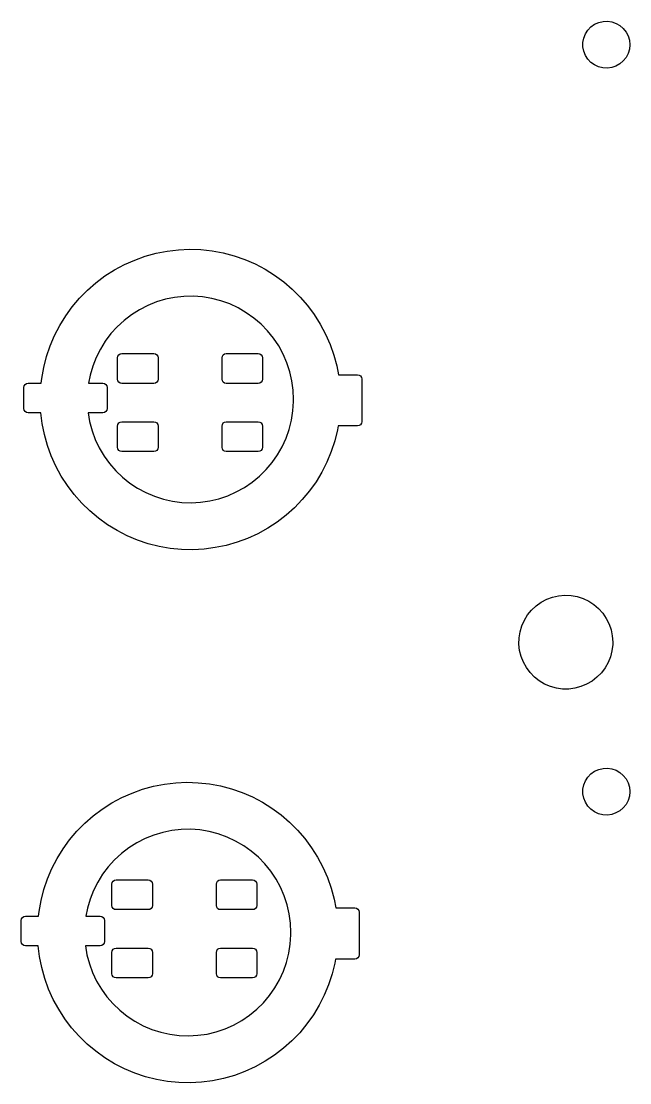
# Model space of a CAD drawing. Extents: x 10 to 584, y -410 to -10.
# Drawn here: x 161.07 to 189.61, y -215.57 to -165.82 of the extents above; entities that cross this region are included whole.
import ezdxf

# ---------------------------------------------------------------- set-up
doc = ezdxf.new("R2010")
doc.units = 0
doc.layers.add('BLACK', color=7, linetype='CONTINUOUS')

msp = doc.modelspace()

# ---------------------------------------------------------------- linework, layer by layer
at = {"layer": 'BLACK', "linetype": 'CONTINUOUS'}
for p, q in [((187.644, -166.241), (187.788, -166.09)), ((187.788, -166.09), (187.959, -165.969)), ((187.959, -165.969), (188.149, -165.883)), ((188.149, -165.883), (188.352, -165.834)), ((188.352, -165.834), (188.561, -165.824)), ((188.561, -165.824), (188.768, -165.854)), ((188.768, -165.854), (188.965, -165.923)), ((188.965, -165.923), (189.146, -166.027)), ((189.146, -166.027), (189.304, -166.164)), ((187.412, -166.815), (187.452, -166.61)), ((187.452, -166.61), (187.531, -166.417)), ((187.531, -166.417), (187.644, -166.241)), ((189.304, -166.164), (189.433, -166.329)), ((189.433, -166.329), (189.529, -166.514)), ((189.529, -166.514), (189.587, -166.715)), ((187.412, -167.024), (187.412, -166.815)), ((187.451, -167.23), (187.412, -167.024)), ((189.586, -167.136), (189.526, -167.337)), ((189.607, -166.929), (189.586, -167.136)), ((189.587, -166.715), (189.607, -166.923)), ((189.607, -166.923), (189.607, -166.929)), ((187.528, -167.424), (187.451, -167.23)), ((187.64, -167.6), (187.528, -167.424)), ((187.784, -167.752), (187.64, -167.6)), ((189.43, -167.522), (189.3, -167.686)), ((189.526, -167.337), (189.43, -167.522)), ((187.954, -167.874), (187.784, -167.752)), ((188.144, -167.961), (187.954, -167.874)), ((188.347, -168.011), (188.144, -167.961)), ((188.555, -168.022), (188.347, -168.011)), ((188.762, -167.993), (188.555, -168.022)), ((188.96, -167.925), (188.762, -167.993)), ((189.141, -167.822), (188.96, -167.925)), ((189.3, -167.686), (189.141, -167.822)), ((167.915, -176.594), (168.44, -176.532)), ((168.44, -176.532), (168.968, -176.509)), ((168.968, -176.509), (169.496, -176.526)), ((169.496, -176.526), (170.021, -176.583)), ((170.021, -176.583), (170.54, -176.679)), ((165.907, -177.227), (166.39, -177.013)), ((166.39, -177.013), (166.888, -176.835)), ((166.888, -176.835), (167.397, -176.695)), ((167.397, -176.695), (167.915, -176.594)), ((170.54, -176.679), (171.051, -176.813)), ((171.051, -176.813), (171.55, -176.986)), ((171.55, -176.986), (172.035, -177.195)), ((164.997, -177.761), (165.442, -177.477)), ((165.442, -177.477), (165.907, -177.227)), ((172.035, -177.195), (172.503, -177.44)), ((172.503, -177.44), (172.951, -177.72)), ((164.177, -178.425), (164.574, -178.078)), ((164.574, -178.078), (164.997, -177.761)), ((172.951, -177.72), (173.377, -178.032)), ((173.377, -178.032), (173.779, -178.375)), ((163.806, -178.802), (164.177, -178.425)), ((173.779, -178.375), (174.153, -178.748)), ((163.465, -179.205), (163.806, -178.802)), ((167.413, -178.978), (167.005, -179.141)), ((167.834, -178.853), (167.413, -178.978)), ((168.264, -178.766), (167.834, -178.853)), ((168.701, -178.719), (168.264, -178.766)), ((169.14, -178.711), (168.701, -178.719)), ((169.578, -178.743), (169.14, -178.711)), ((170.011, -178.815), (169.578, -178.743)), ((170.436, -178.926), (170.011, -178.815)), ((170.849, -179.074), (170.436, -178.926)), ((171.247, -179.26), (170.849, -179.074)), ((174.153, -178.748), (174.498, -179.147)), ((163.155, -179.633), (163.465, -179.205)), ((166.242, -179.575), (165.894, -179.841)), ((166.614, -179.341), (166.242, -179.575)), ((167.005, -179.141), (166.614, -179.341)), ((171.626, -179.481), (171.247, -179.26)), ((171.984, -179.735), (171.626, -179.481)), ((174.498, -179.147), (174.813, -179.572)), ((174.813, -179.572), (175.095, -180.018)), ((162.877, -180.082), (163.155, -179.633)), ((165.894, -179.841), (165.57, -180.139)), ((172.318, -180.021), (171.984, -179.735)), ((172.624, -180.336), (172.318, -180.021)), ((175.095, -180.018), (175.342, -180.485)), ((162.428, -181.037), (162.635, -180.551)), ((162.635, -180.551), (162.877, -180.082)), ((165.275, -180.464), (165.011, -180.815)), ((165.57, -180.139), (165.275, -180.464)), ((172.9, -180.677), (172.624, -180.336)), ((175.342, -180.485), (175.554, -180.969)), ((162.258, -181.538), (162.428, -181.037)), ((165.011, -180.815), (164.78, -181.188)), ((173.144, -181.042), (172.9, -180.677)), ((173.354, -181.427), (173.144, -181.042)), ((175.554, -180.969), (175.729, -181.467)), ((162.126, -182.049), (162.258, -181.538)), ((164.78, -181.188), (164.583, -181.58)), ((165.586, -181.593), (165.601, -181.516)), ((165.601, -181.516), (165.645, -181.451)), ((165.645, -181.451), (165.71, -181.408)), ((165.71, -181.408), (165.786, -181.393)), ((165.786, -181.393), (167.286, -181.393)), ((167.286, -181.393), (167.363, -181.408)), ((167.363, -181.408), (167.428, -181.451)), ((167.428, -181.451), (167.471, -181.516)), ((167.471, -181.516), (167.486, -181.593)), ((170.486, -181.593), (170.501, -181.516)), ((170.501, -181.516), (170.545, -181.451)), ((170.545, -181.451), (170.61, -181.408)), ((170.61, -181.408), (170.686, -181.393)), ((170.686, -181.393), (172.186, -181.393)), ((172.186, -181.393), (172.263, -181.408)), ((172.263, -181.408), (172.328, -181.451)), ((172.328, -181.451), (172.371, -181.516)), ((172.371, -181.516), (172.386, -181.593)), ((173.529, -181.83), (173.354, -181.427)), ((175.729, -181.467), (175.867, -181.977)), ((162.033, -182.569), (162.126, -182.049)), ((164.423, -181.989), (164.301, -182.411)), ((164.583, -181.58), (164.423, -181.989)), ((165.586, -182.593), (165.586, -181.593)), ((167.486, -181.593), (167.486, -182.593)), ((170.486, -182.593), (170.486, -181.593)), ((172.386, -181.593), (172.386, -182.593)), ((173.666, -182.247), (173.529, -181.83)), ((175.867, -181.977), (175.945, -182.389)), ((164.301, -182.411), (164.228, -182.784)), ((173.765, -182.675), (173.666, -182.247)), ((175.945, -182.389), (176.844, -182.389)), ((176.844, -182.389), (176.921, -182.404)), ((176.921, -182.404), (176.986, -182.447)), ((176.986, -182.447), (177.029, -182.512)), ((177.029, -182.512), (177.044, -182.589)), ((161.194, -182.984), (161.209, -182.907)), ((161.194, -183.973), (161.194, -182.984)), ((161.209, -182.907), (161.253, -182.842)), ((161.253, -182.842), (161.318, -182.799)), ((161.318, -182.799), (161.394, -182.784)), ((161.394, -182.784), (162.011, -182.784)), ((162.011, -182.784), (162.033, -182.569)), ((164.228, -182.784), (164.894, -182.784)), ((164.894, -182.784), (164.971, -182.799)), ((164.971, -182.799), (165.036, -182.842)), ((165.036, -182.842), (165.079, -182.907)), ((165.079, -182.907), (165.094, -182.984)), ((165.094, -182.984), (165.094, -183.973)), ((165.601, -182.669), (165.586, -182.593)), ((165.645, -182.734), (165.601, -182.669)), ((165.71, -182.778), (165.645, -182.734)), ((165.786, -182.793), (165.71, -182.778)), ((167.286, -182.793), (165.786, -182.793)), ((167.363, -182.778), (167.286, -182.793)), ((167.428, -182.734), (167.363, -182.778)), ((167.471, -182.669), (167.428, -182.734)), ((167.486, -182.593), (167.471, -182.669)), ((170.501, -182.669), (170.486, -182.593)), ((170.545, -182.734), (170.501, -182.669)), ((170.61, -182.778), (170.545, -182.734)), ((170.686, -182.793), (170.61, -182.778)), ((172.186, -182.793), (170.686, -182.793)), ((172.263, -182.778), (172.186, -182.793)), ((172.328, -182.734), (172.263, -182.778)), ((172.371, -182.669), (172.328, -182.734)), ((172.386, -182.593), (172.371, -182.669)), ((173.824, -183.11), (173.765, -182.675)), ((177.044, -182.589), (177.044, -184.589)), ((173.844, -183.549), (173.824, -183.11)), ((173.843, -183.65), (173.844, -183.549)), ((161.209, -184.05), (161.194, -183.973)), ((161.253, -184.115), (161.209, -184.05)), ((165.079, -184.05), (165.036, -184.115)), ((165.094, -183.973), (165.079, -184.05)), ((173.814, -184.088), (173.843, -183.65)), ((161.318, -184.158), (161.253, -184.115)), ((161.394, -184.173), (161.318, -184.158)), ((161.993, -184.173), (161.394, -184.173)), ((162.055, -184.674), (161.993, -184.173)), ((164.894, -184.173), (164.206, -184.173)), ((164.206, -184.173), (164.278, -184.588)), ((164.971, -184.158), (164.894, -184.173)), ((165.036, -184.115), (164.971, -184.158)), ((173.638, -184.948), (173.745, -184.522)), ((173.745, -184.522), (173.814, -184.088)), ((162.159, -185.192), (162.055, -184.674)), ((164.278, -184.588), (164.391, -185.012)), ((164.391, -185.012), (164.543, -185.424)), ((165.586, -184.793), (165.601, -184.716)), ((165.586, -185.793), (165.586, -184.793)), ((165.601, -184.716), (165.645, -184.651)), ((165.645, -184.651), (165.71, -184.608)), ((165.71, -184.608), (165.786, -184.593)), ((165.786, -184.593), (167.286, -184.593)), ((167.286, -184.593), (167.363, -184.608)), ((167.363, -184.608), (167.428, -184.651)), ((167.428, -184.651), (167.471, -184.716)), ((167.471, -184.716), (167.486, -184.793)), ((167.486, -184.793), (167.486, -185.793)), ((170.486, -184.793), (170.501, -184.716)), ((170.486, -185.793), (170.486, -184.793)), ((170.501, -184.716), (170.545, -184.651)), ((170.545, -184.651), (170.61, -184.608)), ((170.61, -184.608), (170.686, -184.593)), ((170.686, -184.593), (172.186, -184.593)), ((172.186, -184.593), (172.263, -184.608)), ((172.263, -184.608), (172.328, -184.651)), ((172.328, -184.651), (172.371, -184.716)), ((172.371, -184.716), (172.386, -184.793)), ((172.386, -184.793), (172.386, -185.793)), ((173.492, -185.362), (173.638, -184.948)), ((175.898, -184.976), (175.771, -185.489)), ((175.929, -184.789), (175.898, -184.976)), ((176.844, -184.789), (175.929, -184.789)), ((176.921, -184.774), (176.844, -184.789)), ((176.986, -184.73), (176.921, -184.774)), ((177.029, -184.665), (176.986, -184.73)), ((177.044, -184.589), (177.029, -184.665)), ((162.302, -185.701), (162.159, -185.192)), ((164.543, -185.424), (164.731, -185.821)), ((173.309, -185.761), (173.492, -185.362)), ((175.771, -185.489), (175.607, -185.991)), ((162.482, -186.197), (162.302, -185.701)), ((164.731, -185.821), (164.955, -186.199)), ((165.601, -185.869), (165.586, -185.793)), ((165.645, -185.934), (165.601, -185.869)), ((165.71, -185.978), (165.645, -185.934)), ((165.786, -185.993), (165.71, -185.978)), ((167.286, -185.993), (165.786, -185.993)), ((167.363, -185.978), (167.286, -185.993)), ((167.428, -185.934), (167.363, -185.978)), ((167.471, -185.869), (167.428, -185.934)), ((167.486, -185.793), (167.471, -185.869)), ((170.501, -185.869), (170.486, -185.793)), ((170.545, -185.934), (170.501, -185.869)), ((170.61, -185.978), (170.545, -185.934)), ((170.686, -185.993), (170.61, -185.978)), ((172.186, -185.993), (170.686, -185.993)), ((172.263, -185.978), (172.186, -185.993)), ((172.328, -185.934), (172.263, -185.978)), ((172.371, -185.869), (172.328, -185.934)), ((172.386, -185.793), (172.371, -185.869)), ((173.091, -186.142), (173.309, -185.761)), ((175.607, -185.991), (175.405, -186.479)), ((162.699, -186.679), (162.482, -186.197)), ((164.955, -186.199), (165.212, -186.555)), ((172.556, -186.837), (172.839, -186.502)), ((172.839, -186.502), (173.091, -186.142)), ((175.405, -186.479), (175.168, -186.951)), ((162.951, -187.143), (162.699, -186.679)), ((165.212, -186.555), (165.5, -186.886)), ((165.5, -186.886), (165.817, -187.19)), ((172.243, -187.145), (172.556, -186.837)), ((175.168, -186.951), (174.895, -187.403)), ((163.238, -187.587), (162.951, -187.143)), ((165.817, -187.19), (166.16, -187.464)), ((166.16, -187.464), (166.526, -187.706)), ((171.54, -187.671), (171.904, -187.424)), ((171.904, -187.424), (172.243, -187.145)), ((174.895, -187.403), (174.589, -187.834)), ((163.557, -188.008), (163.238, -187.587)), ((163.907, -188.404), (163.557, -188.008)), ((166.526, -187.706), (166.913, -187.913)), ((166.913, -187.913), (167.318, -188.085)), ((170.755, -188.061), (171.156, -187.884)), ((171.156, -187.884), (171.54, -187.671)), ((174.589, -187.834), (174.252, -188.241)), ((164.285, -188.772), (163.907, -188.404)), ((167.318, -188.085), (167.736, -188.219)), ((167.736, -188.219), (168.164, -188.315)), ((168.164, -188.315), (168.6, -188.372)), ((168.6, -188.372), (169.038, -188.388)), ((169.038, -188.388), (169.477, -188.365)), ((169.477, -188.365), (169.911, -188.303)), ((169.911, -188.303), (170.339, -188.201)), ((170.339, -188.201), (170.755, -188.061)), ((174.252, -188.241), (173.886, -188.621)), ((164.69, -189.111), (164.285, -188.772)), ((173.492, -188.973), (173.072, -189.294)), ((173.886, -188.621), (173.492, -188.973)), ((165.119, -189.419), (164.69, -189.111)), ((165.57, -189.694), (165.119, -189.419)), ((173.072, -189.294), (172.63, -189.583)), ((166.041, -189.934), (165.57, -189.694)), ((166.528, -190.138), (166.041, -189.934)), ((172.168, -189.838), (171.687, -190.057)), ((172.63, -189.583), (172.168, -189.838)), ((167.029, -190.306), (166.528, -190.138)), ((167.541, -190.435), (167.029, -190.306)), ((168.061, -190.525), (167.541, -190.435)), ((170.166, -190.492), (169.643, -190.56)), ((170.684, -190.385), (170.166, -190.492)), ((171.192, -190.24), (170.684, -190.385)), ((171.687, -190.057), (171.192, -190.24)), ((168.587, -190.576), (168.061, -190.525)), ((169.115, -190.588), (168.587, -190.576)), ((169.643, -190.56), (169.115, -190.588)), ((185.454, -193.049), (185.712, -192.913)), ((185.712, -192.913), (185.986, -192.812)), ((185.986, -192.812), (186.271, -192.749)), ((186.271, -192.749), (186.561, -192.723)), ((186.561, -192.723), (186.852, -192.737)), ((186.852, -192.737), (187.139, -192.788)), ((187.139, -192.788), (187.417, -192.877)), ((187.417, -192.877), (187.68, -193.002)), ((187.68, -193.002), (187.925, -193.161)), ((184.818, -193.642), (185.003, -193.417)), ((185.003, -193.417), (185.217, -193.218)), ((185.217, -193.218), (185.454, -193.049)), ((187.925, -193.161), (188.146, -193.351)), ((188.146, -193.351), (188.341, -193.568)), ((184.545, -194.156), (184.665, -193.89)), ((184.665, -193.89), (184.818, -193.642)), ((188.341, -193.568), (188.505, -193.81)), ((188.505, -193.81), (188.635, -194.07)), ((184.416, -194.723), (184.462, -194.435)), ((184.462, -194.435), (184.545, -194.156)), ((188.635, -194.07), (188.73, -194.346)), ((188.73, -194.346), (188.788, -194.632)), ((184.409, -195.015), (184.416, -194.723)), ((188.788, -194.632), (188.807, -194.923)), ((188.807, -194.923), (188.805, -195.03)), ((184.441, -195.305), (184.409, -195.015)), ((184.51, -195.588), (184.441, -195.305)), ((188.771, -195.32), (188.7, -195.603)), ((188.805, -195.03), (188.771, -195.32)), ((184.617, -195.86), (184.51, -195.588)), ((184.758, -196.115), (184.617, -195.86)), ((188.591, -195.873), (188.448, -196.127)), ((188.7, -195.603), (188.591, -195.873)), ((184.932, -196.349), (184.758, -196.115)), ((185.135, -196.558), (184.932, -196.349)), ((188.273, -196.36), (188.068, -196.568)), ((188.448, -196.127), (188.273, -196.36)), ((185.364, -196.738), (185.135, -196.558)), ((185.615, -196.886), (185.364, -196.738)), ((185.884, -197), (185.615, -196.886)), ((187.585, -196.893), (187.316, -197.005)), ((187.837, -196.747), (187.585, -196.893)), ((188.068, -196.568), (187.837, -196.747)), ((186.165, -197.078), (185.884, -197)), ((186.454, -197.117), (186.165, -197.078)), ((186.745, -197.118), (186.454, -197.117)), ((187.035, -197.081), (186.745, -197.118)), ((187.316, -197.005), (187.035, -197.081)), ((187.959, -200.969), (188.149, -200.883)), ((188.149, -200.883), (188.352, -200.834)), ((188.352, -200.834), (188.561, -200.824)), ((188.561, -200.824), (188.768, -200.854)), ((188.768, -200.854), (188.965, -200.923)), ((188.965, -200.923), (189.146, -201.027)), ((187.452, -201.61), (187.531, -201.417)), ((187.531, -201.417), (187.644, -201.241)), ((187.644, -201.241), (187.788, -201.09)), ((187.788, -201.09), (187.959, -200.969)), ((189.146, -201.027), (189.304, -201.164)), ((189.304, -201.164), (189.433, -201.329)), ((189.433, -201.329), (189.529, -201.514)), ((166.266, -201.993), (166.763, -201.815)), ((166.763, -201.815), (167.272, -201.675)), ((167.272, -201.675), (167.791, -201.574)), ((167.791, -201.574), (168.315, -201.512)), ((168.315, -201.512), (168.843, -201.489)), ((168.843, -201.489), (169.371, -201.506)), ((169.371, -201.506), (169.896, -201.563)), ((169.896, -201.563), (170.416, -201.659)), ((170.416, -201.659), (170.926, -201.793)), ((170.926, -201.793), (171.426, -201.966)), ((187.412, -201.815), (187.452, -201.61)), ((187.412, -202.024), (187.412, -201.815)), ((189.529, -201.514), (189.587, -201.715)), ((189.607, -201.929), (189.586, -202.136)), ((189.587, -201.715), (189.607, -201.923)), ((189.607, -201.923), (189.607, -201.929)), ((164.872, -202.741), (165.318, -202.457)), ((165.318, -202.457), (165.783, -202.207)), ((165.783, -202.207), (166.266, -201.993)), ((171.426, -201.966), (171.911, -202.175)), ((171.911, -202.175), (172.379, -202.42)), ((172.379, -202.42), (172.827, -202.7)), ((187.451, -202.23), (187.412, -202.024)), ((187.528, -202.424), (187.451, -202.23)), ((187.64, -202.6), (187.528, -202.424)), ((189.526, -202.337), (189.43, -202.522)), ((189.586, -202.136), (189.526, -202.337)), ((164.45, -203.058), (164.872, -202.741)), ((172.827, -202.7), (173.253, -203.012)), ((187.784, -202.752), (187.64, -202.6)), ((187.954, -202.874), (187.784, -202.752)), ((188.144, -202.961), (187.954, -202.874)), ((188.96, -202.925), (188.762, -202.993)), ((189.141, -202.822), (188.96, -202.925)), ((189.3, -202.686), (189.141, -202.822)), ((189.43, -202.522), (189.3, -202.686)), ((163.681, -203.782), (164.052, -203.405)), ((164.052, -203.405), (164.45, -203.058)), ((173.253, -203.012), (173.654, -203.355)), ((173.654, -203.355), (174.028, -203.728)), ((188.347, -203.011), (188.144, -202.961)), ((188.555, -203.022), (188.347, -203.011)), ((188.762, -202.993), (188.555, -203.022)), ((163.34, -204.185), (163.681, -203.782)), ((167.709, -203.833), (167.288, -203.958)), ((168.14, -203.746), (167.709, -203.833)), ((168.576, -203.699), (168.14, -203.746)), ((169.015, -203.691), (168.576, -203.699)), ((169.453, -203.723), (169.015, -203.691)), ((169.886, -203.795), (169.453, -203.723)), ((170.311, -203.906), (169.886, -203.795)), ((170.724, -204.054), (170.311, -203.906)), ((174.028, -203.728), (174.374, -204.127)), ((163.03, -204.613), (163.34, -204.185)), ((166.489, -204.321), (166.118, -204.555)), ((166.881, -204.121), (166.489, -204.321)), ((167.288, -203.958), (166.881, -204.121)), ((171.122, -204.24), (170.724, -204.054)), ((171.502, -204.461), (171.122, -204.24)), ((174.374, -204.127), (174.689, -204.552)), ((162.753, -205.062), (163.03, -204.613)), ((165.769, -204.821), (165.446, -205.119)), ((166.118, -204.555), (165.769, -204.821)), ((171.86, -204.715), (171.502, -204.461)), ((172.193, -205.001), (171.86, -204.715)), ((174.689, -204.552), (174.97, -204.998)), ((162.51, -205.531), (162.753, -205.062)), ((165.446, -205.119), (165.151, -205.444)), ((172.499, -205.316), (172.193, -205.001)), ((172.775, -205.657), (172.499, -205.316)), ((174.97, -204.998), (175.218, -205.465)), ((162.303, -206.017), (162.51, -205.531)), ((164.887, -205.795), (164.655, -206.168)), ((165.151, -205.444), (164.887, -205.795)), ((173.02, -206.022), (172.775, -205.657)), ((175.218, -205.465), (175.43, -205.949)), ((162.134, -206.518), (162.303, -206.017)), ((164.655, -206.168), (164.459, -206.56)), ((165.321, -206.256), (165.336, -206.179)), ((165.321, -207.256), (165.321, -206.256)), ((165.336, -206.179), (165.379, -206.115)), ((165.379, -206.115), (165.444, -206.071)), ((165.444, -206.071), (165.521, -206.056)), ((165.521, -206.056), (167.021, -206.056)), ((167.021, -206.056), (167.097, -206.071)), ((167.097, -206.071), (167.162, -206.115)), ((167.162, -206.115), (167.205, -206.179)), ((167.205, -206.179), (167.221, -206.256)), ((167.221, -206.256), (167.221, -207.256)), ((170.221, -206.256), (170.236, -206.179)), ((170.221, -207.256), (170.221, -206.256)), ((170.236, -206.179), (170.279, -206.115)), ((170.279, -206.115), (170.344, -206.071)), ((170.344, -206.071), (170.421, -206.056)), ((170.421, -206.056), (171.921, -206.056)), ((171.921, -206.056), (171.997, -206.071)), ((171.997, -206.071), (172.062, -206.115)), ((172.062, -206.115), (172.105, -206.179)), ((172.105, -206.179), (172.121, -206.256)), ((172.121, -206.256), (172.121, -207.256)), ((173.23, -206.407), (173.02, -206.022)), ((173.404, -206.81), (173.23, -206.407)), ((175.43, -205.949), (175.605, -206.447)), ((162.002, -207.029), (162.134, -206.518)), ((164.459, -206.56), (164.298, -206.969)), ((173.541, -207.227), (173.404, -206.81)), ((175.605, -206.447), (175.742, -206.957)), ((161.909, -207.549), (162.002, -207.029)), ((164.176, -207.391), (164.103, -207.764)), ((164.298, -206.969), (164.176, -207.391)), ((165.336, -207.333), (165.321, -207.256)), ((165.379, -207.397), (165.336, -207.333)), ((165.444, -207.441), (165.379, -207.397)), ((167.162, -207.397), (167.097, -207.441)), ((167.205, -207.333), (167.162, -207.397)), ((167.221, -207.256), (167.205, -207.333)), ((170.236, -207.333), (170.221, -207.256)), ((170.279, -207.397), (170.236, -207.333)), ((170.344, -207.441), (170.279, -207.397)), ((172.062, -207.397), (171.997, -207.441)), ((172.105, -207.333), (172.062, -207.397)), ((172.121, -207.256), (172.105, -207.333)), ((173.64, -207.655), (173.541, -207.227)), ((175.742, -206.957), (175.82, -207.369)), ((175.82, -207.369), (176.72, -207.369)), ((176.72, -207.369), (176.796, -207.384)), ((176.796, -207.384), (176.861, -207.427)), ((176.861, -207.427), (176.904, -207.492)), ((161.07, -207.964), (161.085, -207.887)), ((161.085, -207.887), (161.128, -207.822)), ((161.128, -207.822), (161.193, -207.779)), ((161.193, -207.779), (161.27, -207.764)), ((161.27, -207.764), (161.887, -207.764)), ((161.887, -207.764), (161.909, -207.549)), ((164.103, -207.764), (164.77, -207.764)), ((164.77, -207.764), (164.846, -207.779)), ((164.846, -207.779), (164.911, -207.822)), ((164.911, -207.822), (164.954, -207.887)), ((164.954, -207.887), (164.97, -207.964)), ((165.521, -207.456), (165.444, -207.441)), ((167.021, -207.456), (165.521, -207.456)), ((167.097, -207.441), (167.021, -207.456)), ((170.421, -207.456), (170.344, -207.441)), ((171.921, -207.456), (170.421, -207.456)), ((171.997, -207.441), (171.921, -207.456)), ((173.7, -208.09), (173.64, -207.655)), ((176.904, -207.492), (176.92, -207.569)), ((176.92, -207.569), (176.92, -209.569)), ((161.07, -208.953), (161.07, -207.964)), ((164.97, -207.964), (164.97, -208.953)), ((173.72, -208.529), (173.7, -208.09)), ((173.689, -209.068), (173.719, -208.63)), ((173.719, -208.63), (173.72, -208.529)), ((161.085, -209.03), (161.07, -208.953)), ((161.128, -209.095), (161.085, -209.03)), ((161.193, -209.138), (161.128, -209.095)), ((161.27, -209.153), (161.193, -209.138)), ((161.869, -209.153), (161.27, -209.153)), ((161.931, -209.654), (161.869, -209.153)), ((164.77, -209.153), (164.081, -209.153)), ((164.081, -209.153), (164.153, -209.568)), ((164.846, -209.138), (164.77, -209.153)), ((164.911, -209.095), (164.846, -209.138)), ((164.954, -209.03), (164.911, -209.095)), ((164.97, -208.953), (164.954, -209.03)), ((165.321, -209.456), (165.336, -209.379)), ((165.336, -209.379), (165.379, -209.315)), ((165.379, -209.315), (165.444, -209.271)), ((165.444, -209.271), (165.521, -209.256)), ((165.521, -209.256), (167.021, -209.256)), ((167.021, -209.256), (167.097, -209.271)), ((167.097, -209.271), (167.162, -209.315)), ((167.162, -209.315), (167.205, -209.379)), ((167.205, -209.379), (167.221, -209.456)), ((170.221, -209.456), (170.236, -209.379)), ((170.236, -209.379), (170.279, -209.315)), ((170.279, -209.315), (170.344, -209.271)), ((170.344, -209.271), (170.421, -209.256)), ((170.421, -209.256), (171.921, -209.256)), ((171.921, -209.256), (171.997, -209.271)), ((171.997, -209.271), (172.062, -209.315)), ((172.062, -209.315), (172.105, -209.379)), ((172.105, -209.379), (172.121, -209.456)), ((173.621, -209.502), (173.689, -209.068)), ((162.035, -210.172), (161.931, -209.654)), ((164.153, -209.568), (164.267, -209.992)), ((165.321, -210.456), (165.321, -209.456)), ((167.221, -209.456), (167.221, -210.456)), ((170.221, -210.456), (170.221, -209.456)), ((172.121, -209.456), (172.121, -210.456)), ((173.513, -209.928), (173.621, -209.502)), ((175.805, -209.769), (175.773, -209.956)), ((176.72, -209.769), (175.805, -209.769)), ((176.796, -209.754), (176.72, -209.769)), ((176.861, -209.71), (176.796, -209.754)), ((176.904, -209.645), (176.861, -209.71)), ((176.92, -209.569), (176.904, -209.645)), ((162.177, -210.681), (162.035, -210.172)), ((164.267, -209.992), (164.418, -210.404)), ((164.418, -210.404), (164.607, -210.801)), ((173.184, -210.741), (173.367, -210.342)), ((173.367, -210.342), (173.513, -209.928)), ((175.773, -209.956), (175.647, -210.469)), ((162.357, -211.177), (162.177, -210.681)), ((164.607, -210.801), (164.83, -211.179)), ((165.336, -210.533), (165.321, -210.456)), ((165.379, -210.597), (165.336, -210.533)), ((165.444, -210.641), (165.379, -210.597)), ((165.521, -210.656), (165.444, -210.641)), ((167.021, -210.656), (165.521, -210.656)), ((167.097, -210.641), (167.021, -210.656)), ((167.162, -210.597), (167.097, -210.641)), ((167.205, -210.533), (167.162, -210.597)), ((167.221, -210.456), (167.205, -210.533)), ((170.236, -210.533), (170.221, -210.456)), ((170.279, -210.597), (170.236, -210.533)), ((170.344, -210.641), (170.279, -210.597)), ((170.421, -210.656), (170.344, -210.641)), ((171.921, -210.656), (170.421, -210.656)), ((171.997, -210.641), (171.921, -210.656)), ((172.062, -210.597), (171.997, -210.641)), ((172.105, -210.533), (172.062, -210.597)), ((172.121, -210.456), (172.105, -210.533)), ((172.966, -211.122), (173.184, -210.741)), ((175.647, -210.469), (175.482, -210.971)), ((162.574, -211.659), (162.357, -211.177)), ((164.83, -211.179), (165.087, -211.535)), ((172.714, -211.482), (172.966, -211.122)), ((175.482, -210.971), (175.281, -211.459)), ((162.827, -212.123), (162.574, -211.659)), ((165.087, -211.535), (165.375, -211.866)), ((165.375, -211.866), (165.692, -212.17)), ((172.118, -212.125), (172.431, -211.817)), ((172.431, -211.817), (172.714, -211.482)), ((175.281, -211.459), (175.043, -211.931)), ((163.113, -212.567), (162.827, -212.123)), ((165.692, -212.17), (166.035, -212.444)), ((171.416, -212.651), (171.779, -212.404)), ((171.779, -212.404), (172.118, -212.125)), ((174.771, -212.383), (174.465, -212.814)), ((175.043, -211.931), (174.771, -212.383)), ((163.432, -212.988), (163.113, -212.567)), ((166.035, -212.444), (166.402, -212.686)), ((166.402, -212.686), (166.789, -212.893)), ((166.789, -212.893), (167.193, -213.065)), ((170.63, -213.041), (171.032, -212.864)), ((171.032, -212.864), (171.416, -212.651)), ((174.465, -212.814), (174.128, -213.221)), ((163.782, -213.384), (163.432, -212.988)), ((164.16, -213.752), (163.782, -213.384)), ((167.193, -213.065), (167.611, -213.199)), ((167.611, -213.199), (168.04, -213.295)), ((168.04, -213.295), (168.475, -213.352)), ((168.475, -213.352), (168.914, -213.368)), ((168.914, -213.368), (169.352, -213.345)), ((169.352, -213.345), (169.787, -213.283)), ((169.787, -213.283), (170.214, -213.181)), ((170.214, -213.181), (170.63, -213.041)), ((174.128, -213.221), (173.761, -213.601)), ((164.565, -214.091), (164.16, -213.752)), ((173.761, -213.601), (173.367, -213.953)), ((164.994, -214.399), (164.565, -214.091)), ((172.948, -214.274), (172.506, -214.563)), ((173.367, -213.953), (172.948, -214.274)), ((165.446, -214.674), (164.994, -214.399)), ((165.916, -214.914), (165.446, -214.674)), ((172.043, -214.818), (171.563, -215.037)), ((172.506, -214.563), (172.043, -214.818)), ((166.403, -215.118), (165.916, -214.914)), ((166.904, -215.286), (166.403, -215.118)), ((167.416, -215.415), (166.904, -215.286)), ((170.559, -215.365), (170.042, -215.472)), ((171.067, -215.22), (170.559, -215.365)), ((171.563, -215.037), (171.067, -215.22)), ((167.937, -215.505), (167.416, -215.415)), ((168.462, -215.556), (167.937, -215.505)), ((168.991, -215.568), (168.462, -215.556)), ((169.518, -215.54), (168.991, -215.568)), ((170.042, -215.472), (169.518, -215.54))]:
    msp.add_line(p, q, dxfattribs=at)

doc.saveas('drawing.dxf')
